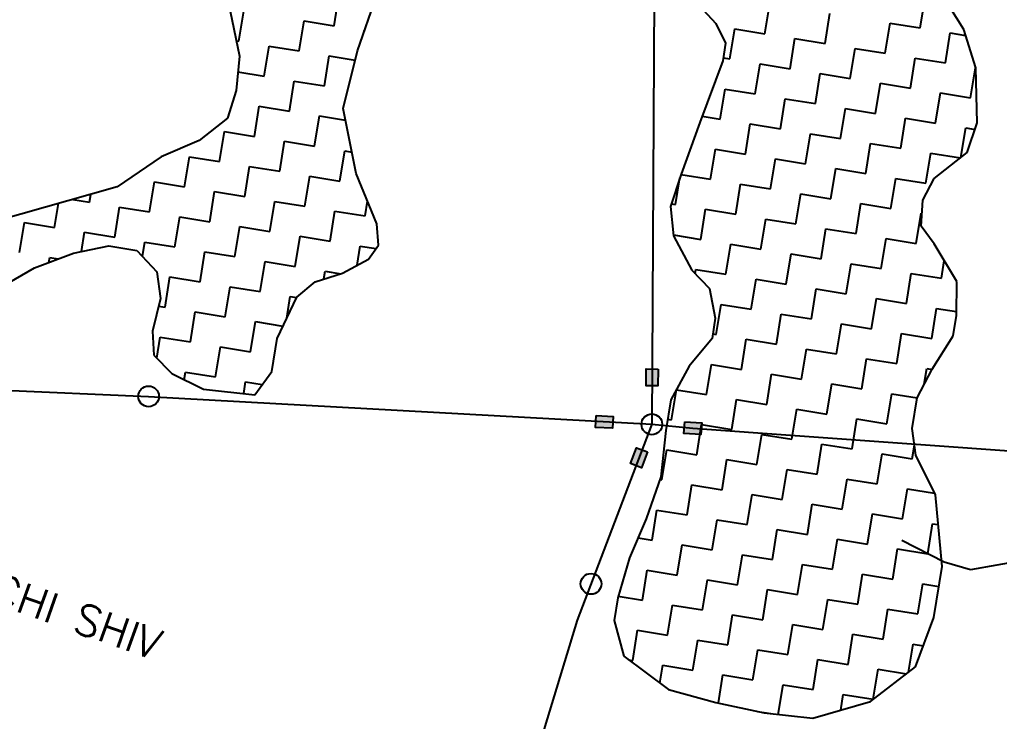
# Model space of a CAD drawing. Header units: metres. Extents: x 318079 to 324759, y 1863980 to 1868406.
# Drawn here: x 319559.3 to 319986.2, y 1866536.8 to 1866842.6 of the extents above; entities that cross this region are included whole.
import ezdxf

# ---------------------------------------------------------------- set-up
doc = ezdxf.new("R2010")
doc.units = ezdxf.units.M
for name, color, linetype in [('LINE_WATER', 4, 'Continuous'), ('POLY_HATCH', 12, 'Continuous'), ('POLY_PARCEL', 6, 'Continuous'), ('TEXT_MAPOUT', 7, 'Continuous'), ('V_BOUND_LINE', 7, 'Continuous')]:
    doc.layers.add(name, color=color, linetype=linetype)
doc.styles.get("Standard").update_dxf_attribs({"font": 'simplex.shx'})

msp = doc.modelspace()

# ---------------------------------------------------------------- hatches: boundary and pattern name
for points in [[(319832.32, 1866682.96), (319837.44, 1866682.93), (319837.48, 1866690.32), (319832.37, 1866690.35)], [(319817.66, 1866664.53), (319817.91, 1866669.63), (319810.53, 1866670.01), (319810.27, 1866664.9)], [(319856.13, 1866661.72), (319856.51, 1866666.81), (319849.14, 1866667.36), (319848.76, 1866662.26)], [(319825.54, 1866649.13), (319830.32, 1866647.31), (319832.95, 1866654.21), (319828.17, 1866656.03)]]:
    msp.add_hatch(color=256).paths.add_polyline_path(points)

# ---------------------------------------------------------------- linework, layer by layer
for points in [[(319837.48, 1866690.32), (319837.44, 1866682.93), (319832.32, 1866682.96), (319832.37, 1866690.35)], [(319810.53, 1866670.01), (319817.91, 1866669.63), (319817.66, 1866664.53), (319810.27, 1866664.9)], [(319849.14, 1866667.36), (319856.51, 1866666.81), (319856.13, 1866661.72), (319848.76, 1866662.26)], [(319832.95, 1866654.21), (319830.32, 1866647.31), (319825.54, 1866649.13), (319828.17, 1866656.03)]]:
    msp.add_lwpolyline(points, close=True)
for centre in [(319615.53, 1866678.39), (319834.79, 1866666.22), (319808.3, 1866596.7)]:
    msp.add_circle(centre, 4.52)
at = {"layer": 'LINE_WATER'}
for p, q in [((319962.15, 1866606.09), (319943.77, 1866615.57)), ((320020.18, 1866611.16), (319973.57, 1866602.8)), ((319973.57, 1866602.8), (319962.15, 1866606.09))]:
    msp.add_line(p, q, dxfattribs=at)
at = {"layer": 'POLY_HATCH'}
for p, q in [((319706.59, 1866828.95), (319715.17, 1866853.76)), ((319849.06, 1866855.65), (319862.65, 1866840.93)), ((319651.13, 1866846.22), (319655.18, 1866826.68)), ((319970.72, 1866838.26), (319964.37, 1866848.4)), ((319862.65, 1866840.93), (319866.95, 1866832.26)), ((319975.92, 1866821.61), (319970.72, 1866838.26)), ((319866.95, 1866832.26), (319865.76, 1866824.63)), ((319700.24, 1866803.79), (319706.59, 1866828.95)), ((319655.18, 1866826.68), (319653.65, 1866811.64)), ((319865.76, 1866824.63), (319855.72, 1866797.78)), ((319976.6, 1866797.59), (319975.92, 1866821.61)), ((319653.65, 1866811.64), (319649.9, 1866799.65)), ((319705.94, 1866775.54), (319700.24, 1866803.79)), ((319649.9, 1866799.65), (319637.52, 1866789.96)), ((319855.72, 1866797.78), (319847.5, 1866775.2)), ((319972.22, 1866784.63), (319976.6, 1866797.59)), ((319637.52, 1866789.96), (319621.04, 1866782.74)), ((319621.04, 1866782.74), (319601.8, 1866769.66)), ((319957.84, 1866773.29), (319972.22, 1866784.63)), ((319714.94, 1866753.59), (319705.94, 1866775.54)), ((319847.5, 1866775.2), (319842.94, 1866761.14)), ((319952.89, 1866763.85), (319957.84, 1866773.29)), ((319601.8, 1866769.66), (319530.99, 1866749.63)), ((319842.94, 1866761.14), (319844.3, 1866748.39)), ((319952.21, 1866752.57), (319952.89, 1866763.85)), ((319715.72, 1866744.35), (319714.94, 1866753.59)), ((319957.8, 1866744.83), (319952.21, 1866752.57)), ((319844.3, 1866748.39), (319852.16, 1866733.46)), ((319582.82, 1866740.8), (319598.17, 1866744.01)), ((319598.17, 1866744.01), (319610.4, 1866742.03)), ((319711.31, 1866738.24), (319715.72, 1866744.35)), ((319967.7, 1866728.43), (319957.8, 1866744.83)), ((319565.83, 1866734.44), (319582.82, 1866740.8)), ((319610.4, 1866742.03), (319619.15, 1866732.65)), ((319551.98, 1866726.43), (319565.83, 1866734.44)), ((319700.05, 1866732.09), (319711.31, 1866738.24)), ((319619.15, 1866732.65), (319620.69, 1866721.01)), ((319688.04, 1866728.34), (319700.05, 1866732.09)), ((319852.16, 1866733.46), (319859.97, 1866725.36)), ((319680.11, 1866721.65), (319688.04, 1866728.34)), ((319967.59, 1866713.65), (319967.7, 1866728.43)), ((319671.5, 1866703.68), (319680.11, 1866721.65)), ((319859.97, 1866725.36), (319862.44, 1866712.44)), ((319620.69, 1866721.01), (319617.24, 1866706.77)), ((319966.15, 1866704.77), (319967.59, 1866713.65)), ((319862.44, 1866712.44), (319861.01, 1866703.56)), ((319617.24, 1866706.77), (319617.85, 1866696.42)), ((319956.97, 1866690.31), (319966.15, 1866704.77)), ((319669.17, 1866689.26), (319671.5, 1866703.68)), ((319861.01, 1866703.56), (319851.07, 1866691.5)), ((319617.85, 1866696.42), (319625.67, 1866688.32)), ((319851.07, 1866691.5), (319843, 1866676.87)), ((319625.67, 1866688.32), (319639.4, 1866681.55)), ((319661.81, 1866679.06), (319669.17, 1866689.26)), ((319950.37, 1866677.72), (319956.97, 1866690.31)), ((319639.4, 1866681.55), (319661.81, 1866679.06)), ((319843, 1866676.87), (319840.85, 1866663.55)), ((319948.21, 1866664.4), (319950.37, 1866677.72)), ((319840.85, 1866663.55), (319838.73, 1866643.4)), ((319949.75, 1866652.77), (319948.21, 1866664.4)), ((319958.36, 1866635.43), (319949.75, 1866652.77)), ((319838.73, 1866643.4), (319832.34, 1866625.07)), ((319961.29, 1866604.21), (319958.36, 1866635.43)), ((319832.34, 1866625.07), (319825.02, 1866608.04)), ((319825.02, 1866608.04), (319819.93, 1866590.64)), ((319957.7, 1866582.02), (319961.29, 1866604.21)), ((319819.93, 1866590.64), (319818.31, 1866580.66)), ((319818.31, 1866580.66), (319822.65, 1866565.15)), ((319949.67, 1866560.55), (319957.7, 1866582.02)), ((319822.65, 1866565.15), (319841.98, 1866550.64)), ((319930.12, 1866545.49), (319949.67, 1866560.55)), ((319841.98, 1866550.64), (319862.74, 1866545)), ((319862.74, 1866545), (319883.68, 1866540.48)), ((319904.98, 1866538.17), (319930.12, 1866545.49)), ((319883.68, 1866540.48), (319904.98, 1866538.17))]:
    msp.add_line(p, q, dxfattribs=at)
at = {"layer": 'POLY_HATCH', "linetype": 'Continuous'}
for p, q in [((319696.34, 1866839.9), (319698.46, 1866853.01)), ((319696.34, 1866839.9), (319698.46, 1866853.01)), ((319884.06, 1866836.43), (319886.18, 1866849.54)), ((319884.06, 1866836.43), (319886.18, 1866849.54)), ((319951.7, 1866838.94), (319953.82, 1866852.05)), ((319951.7, 1866838.94), (319953.82, 1866852.05)), ((319654.91, 1866833.16), (319657.03, 1866846.26)), ((319654.91, 1866833.16), (319657.03, 1866846.26)), ((319910.27, 1866832.19), (319912.39, 1866845.3)), ((319910.27, 1866832.19), (319912.39, 1866845.3)), ((319681.12, 1866828.92), (319683.24, 1866842.02)), ((319681.12, 1866828.92), (319683.24, 1866842.02)), ((319683.24, 1866842.02), (319696.34, 1866839.9)), ((319683.24, 1866842.02), (319696.34, 1866839.9)), ((319936.48, 1866827.95), (319938.6, 1866841.06)), ((319936.48, 1866827.95), (319938.6, 1866841.06)), ((319938.6, 1866841.06), (319951.7, 1866838.94)), ((319938.6, 1866841.06), (319951.7, 1866838.94)), ((319709.28, 1866836.71), (319709.45, 1866837.78)), ((319709.28, 1866836.71), (319709.45, 1866837.78)), ((319709.45, 1866837.78), (319709.63, 1866837.75)), ((319709.45, 1866837.78), (319709.63, 1866837.75)), ((319868.83, 1866825.45), (319870.95, 1866838.55)), ((319868.83, 1866825.45), (319870.95, 1866838.55)), ((319870.95, 1866838.55), (319884.06, 1866836.43)), ((319870.95, 1866838.55), (319884.06, 1866836.43)), ((319962.69, 1866823.72), (319964.81, 1866836.82)), ((319962.69, 1866823.72), (319964.81, 1866836.82)), ((319964.81, 1866836.82), (319971.51, 1866835.74)), ((319964.81, 1866836.82), (319971.51, 1866835.74)), ((319653.8, 1866833.33), (319654.91, 1866833.16)), ((319653.8, 1866833.33), (319654.91, 1866833.16)), ((319895.04, 1866821.21), (319897.16, 1866834.31)), ((319895.04, 1866821.21), (319897.16, 1866834.31)), ((319897.16, 1866834.31), (319910.27, 1866832.19)), ((319897.16, 1866834.31), (319910.27, 1866832.19)), ((319665.89, 1866817.93), (319668.01, 1866831.04)), ((319665.89, 1866817.93), (319668.01, 1866831.04)), ((319668.01, 1866831.04), (319681.12, 1866828.92)), ((319668.01, 1866831.04), (319681.12, 1866828.92)), ((319921.25, 1866816.97), (319923.37, 1866830.07)), ((319921.25, 1866816.97), (319923.37, 1866830.07)), ((319923.37, 1866830.07), (319936.48, 1866827.95)), ((319923.37, 1866830.07), (319936.48, 1866827.95)), ((319692.1, 1866813.69), (319694.22, 1866826.8)), ((319692.1, 1866813.69), (319694.22, 1866826.8)), ((319694.22, 1866826.8), (319705.58, 1866824.96)), ((319694.22, 1866826.8), (319705.58, 1866824.96)), ((319865.96, 1866825.91), (319868.83, 1866825.45)), ((319865.96, 1866825.91), (319868.83, 1866825.45)), ((319947.46, 1866812.73), (319949.58, 1866825.83)), ((319947.46, 1866812.73), (319949.58, 1866825.83)), ((319949.58, 1866825.83), (319962.69, 1866823.72)), ((319949.58, 1866825.83), (319962.69, 1866823.72)), ((319654.47, 1866819.78), (319665.89, 1866817.93)), ((319654.47, 1866819.78), (319665.89, 1866817.93)), ((319879.82, 1866810.22), (319881.94, 1866823.33)), ((319879.82, 1866810.22), (319881.94, 1866823.33)), ((319881.94, 1866823.33), (319895.04, 1866821.21)), ((319881.94, 1866823.33), (319895.04, 1866821.21)), ((319973.68, 1866808.49), (319975.79, 1866821.6)), ((319973.68, 1866808.49), (319975.79, 1866821.6)), ((319975.79, 1866821.6), (319975.93, 1866821.57)), ((319975.79, 1866821.6), (319975.93, 1866821.57)), ((319676.88, 1866802.7), (319679, 1866815.81)), ((319676.88, 1866802.7), (319679, 1866815.81)), ((319679, 1866815.81), (319692.1, 1866813.69)), ((319679, 1866815.81), (319692.1, 1866813.69)), ((319906.03, 1866805.98), (319908.15, 1866819.09)), ((319906.03, 1866805.98), (319908.15, 1866819.09)), ((319908.15, 1866819.09), (319921.25, 1866816.97)), ((319908.15, 1866819.09), (319921.25, 1866816.97)), ((319864.59, 1866799.24), (319866.71, 1866812.34)), ((319864.59, 1866799.24), (319866.71, 1866812.34)), ((319866.71, 1866812.34), (319879.82, 1866810.22)), ((319866.71, 1866812.34), (319879.82, 1866810.22)), ((319932.24, 1866801.74), (319934.36, 1866814.85)), ((319932.24, 1866801.74), (319934.36, 1866814.85)), ((319934.36, 1866814.85), (319947.46, 1866812.73)), ((319934.36, 1866814.85), (319947.46, 1866812.73)), ((319890.8, 1866795), (319892.92, 1866808.1)), ((319890.8, 1866795), (319892.92, 1866808.1)), ((319892.92, 1866808.1), (319906.03, 1866805.98)), ((319892.92, 1866808.1), (319906.03, 1866805.98)), ((319958.45, 1866797.5), (319960.57, 1866810.61)), ((319958.45, 1866797.5), (319960.57, 1866810.61)), ((319960.57, 1866810.61), (319973.68, 1866808.49)), ((319960.57, 1866810.61), (319973.68, 1866808.49)), ((319661.65, 1866791.72), (319663.77, 1866804.82)), ((319661.65, 1866791.72), (319663.77, 1866804.82)), ((319663.77, 1866804.82), (319676.88, 1866802.7)), ((319663.77, 1866804.82), (319676.88, 1866802.7)), ((319917.01, 1866790.76), (319919.13, 1866803.86)), ((319917.01, 1866790.76), (319919.13, 1866803.86)), ((319919.13, 1866803.86), (319932.24, 1866801.74)), ((319919.13, 1866803.86), (319932.24, 1866801.74)), ((319687.86, 1866787.48), (319689.98, 1866800.59)), ((319687.86, 1866787.48), (319689.98, 1866800.59)), ((319689.98, 1866800.59), (319701.26, 1866798.76)), ((319689.98, 1866800.59), (319701.26, 1866798.76)), ((319856.74, 1866800.51), (319864.59, 1866799.24)), ((319856.74, 1866800.51), (319864.59, 1866799.24)), ((319943.22, 1866786.52), (319945.34, 1866799.62)), ((319943.22, 1866786.52), (319945.34, 1866799.62)), ((319945.34, 1866799.62), (319958.45, 1866797.5)), ((319945.34, 1866799.62), (319958.45, 1866797.5)), ((319646.43, 1866780.73), (319648.55, 1866793.84)), ((319646.43, 1866780.73), (319648.55, 1866793.84)), ((319648.55, 1866793.84), (319661.65, 1866791.72)), ((319648.55, 1866793.84), (319661.65, 1866791.72)), ((319875.58, 1866784.01), (319877.7, 1866797.12)), ((319875.58, 1866784.01), (319877.7, 1866797.12)), ((319877.7, 1866797.12), (319890.8, 1866795)), ((319877.7, 1866797.12), (319890.8, 1866795)), ((319969.46, 1866782.46), (319971.56, 1866795.38)), ((319969.46, 1866782.46), (319971.56, 1866795.38)), ((319971.56, 1866795.38), (319975.63, 1866794.72)), ((319971.56, 1866795.38), (319975.63, 1866794.72)), ((319672.64, 1866776.49), (319674.76, 1866789.6)), ((319672.64, 1866776.49), (319674.76, 1866789.6)), ((319674.76, 1866789.6), (319687.86, 1866787.48)), ((319674.76, 1866789.6), (319687.86, 1866787.48)), ((319901.79, 1866779.77), (319903.91, 1866792.88)), ((319901.79, 1866779.77), (319903.91, 1866792.88)), ((319903.91, 1866792.88), (319917.01, 1866790.76)), ((319903.91, 1866792.88), (319917.01, 1866790.76)), ((319698.85, 1866772.25), (319700.97, 1866785.36)), ((319698.85, 1866772.25), (319700.97, 1866785.36)), ((319700.97, 1866785.36), (319704.06, 1866784.86)), ((319700.97, 1866785.36), (319704.06, 1866784.86)), ((319860.35, 1866773.03), (319862.47, 1866786.13)), ((319860.35, 1866773.03), (319862.47, 1866786.13)), ((319862.47, 1866786.13), (319875.58, 1866784.01)), ((319862.47, 1866786.13), (319875.58, 1866784.01)), ((319928, 1866775.53), (319930.12, 1866788.64)), ((319928, 1866775.53), (319930.12, 1866788.64)), ((319930.12, 1866788.64), (319943.22, 1866786.52)), ((319930.12, 1866788.64), (319943.22, 1866786.52)), ((319631.2, 1866769.75), (319633.32, 1866782.85)), ((319631.2, 1866769.75), (319633.32, 1866782.85)), ((319633.32, 1866782.85), (319646.43, 1866780.73)), ((319633.32, 1866782.85), (319646.43, 1866780.73)), ((319886.56, 1866768.79), (319888.68, 1866781.89)), ((319886.56, 1866768.79), (319888.68, 1866781.89)), ((319888.68, 1866781.89), (319901.79, 1866779.77)), ((319888.68, 1866781.89), (319901.79, 1866779.77)), ((319954.21, 1866771.29), (319956.33, 1866784.4)), ((319954.21, 1866771.29), (319956.33, 1866784.4)), ((319956.33, 1866784.4), (319969.27, 1866782.31)), ((319956.33, 1866784.4), (319969.27, 1866782.31)), ((319657.41, 1866765.51), (319659.53, 1866778.61)), ((319657.41, 1866765.51), (319659.53, 1866778.61)), ((319659.53, 1866778.61), (319672.64, 1866776.49)), ((319659.53, 1866778.61), (319672.64, 1866776.49)), ((319912.77, 1866764.55), (319914.89, 1866777.65)), ((319912.77, 1866764.55), (319914.89, 1866777.65)), ((319914.89, 1866777.65), (319928, 1866775.53)), ((319914.89, 1866777.65), (319928, 1866775.53)), ((319683.62, 1866761.27), (319685.74, 1866774.37)), ((319683.62, 1866761.27), (319685.74, 1866774.37)), ((319685.74, 1866774.37), (319698.85, 1866772.25)), ((319685.74, 1866774.37), (319698.85, 1866772.25)), ((319845.13, 1866762.04), (319847.01, 1866773.7)), ((319845.13, 1866762.04), (319847.01, 1866773.7)), ((319847.47, 1866775.11), (319860.35, 1866773.03)), ((319847.47, 1866775.11), (319860.35, 1866773.03)), ((319938.99, 1866760.31), (319941.1, 1866773.41)), ((319938.99, 1866760.31), (319941.1, 1866773.41)), ((319941.1, 1866773.41), (319954.21, 1866771.29)), ((319941.1, 1866773.41), (319954.21, 1866771.29)), ((319615.98, 1866758.76), (319618.1, 1866771.87)), ((319615.98, 1866758.76), (319618.1, 1866771.87)), ((319618.1, 1866771.87), (319631.2, 1866769.75)), ((319618.1, 1866771.87), (319631.2, 1866769.75)), ((319871.34, 1866757.8), (319873.46, 1866770.91)), ((319871.34, 1866757.8), (319873.46, 1866770.91)), ((319873.46, 1866770.91), (319886.56, 1866768.79)), ((319873.46, 1866770.91), (319886.56, 1866768.79)), ((319582.45, 1866764.19), (319589.77, 1866763)), ((319582.45, 1866764.19), (319589.77, 1866763)), ((319589.77, 1866763), (319590.32, 1866766.41)), ((319589.77, 1866763), (319590.32, 1866766.41)), ((319642.19, 1866754.52), (319644.31, 1866767.63)), ((319642.19, 1866754.52), (319644.31, 1866767.63)), ((319644.31, 1866767.63), (319657.41, 1866765.51)), ((319644.31, 1866767.63), (319657.41, 1866765.51)), ((319897.55, 1866753.56), (319899.67, 1866766.67)), ((319897.55, 1866753.56), (319899.67, 1866766.67)), ((319899.67, 1866766.67), (319912.77, 1866764.55)), ((319899.67, 1866766.67), (319912.77, 1866764.55)), ((319574.54, 1866752.02), (319576.23, 1866762.43)), ((319574.54, 1866752.02), (319576.23, 1866762.43)), ((319600.75, 1866747.78), (319602.87, 1866760.88)), ((319600.75, 1866747.78), (319602.87, 1866760.88)), ((319602.87, 1866760.88), (319615.98, 1866758.76)), ((319602.87, 1866760.88), (319615.98, 1866758.76)), ((319668.4, 1866750.28), (319670.52, 1866763.39)), ((319668.4, 1866750.28), (319670.52, 1866763.39)), ((319670.52, 1866763.39), (319683.62, 1866761.27)), ((319670.52, 1866763.39), (319683.62, 1866761.27)), ((319709.84, 1866757.03), (319710.88, 1866763.49)), ((319709.84, 1866757.03), (319710.88, 1866763.49)), ((319843.33, 1866762.33), (319845.13, 1866762.04)), ((319843.33, 1866762.33), (319845.13, 1866762.04)), ((319856.11, 1866746.82), (319858.23, 1866759.92)), ((319856.11, 1866746.82), (319858.23, 1866759.92)), ((319858.23, 1866759.92), (319871.34, 1866757.8)), ((319858.23, 1866759.92), (319871.34, 1866757.8)), ((319923.76, 1866749.32), (319925.88, 1866762.43)), ((319923.76, 1866749.32), (319925.88, 1866762.43)), ((319925.88, 1866762.43), (319938.99, 1866760.31)), ((319925.88, 1866762.43), (319938.99, 1866760.31)), ((319626.96, 1866743.54), (319629.08, 1866756.64)), ((319626.96, 1866743.54), (319629.08, 1866756.64)), ((319629.08, 1866756.64), (319642.19, 1866754.52)), ((319629.08, 1866756.64), (319642.19, 1866754.52)), ((319694.61, 1866746.04), (319696.73, 1866759.15)), ((319694.61, 1866746.04), (319696.73, 1866759.15)), ((319696.73, 1866759.15), (319709.84, 1866757.03)), ((319696.73, 1866759.15), (319709.84, 1866757.03)), ((319882.32, 1866742.58), (319884.44, 1866755.68)), ((319882.32, 1866742.58), (319884.44, 1866755.68)), ((319884.44, 1866755.68), (319897.55, 1866753.56)), ((319884.44, 1866755.68), (319897.55, 1866753.56)), ((319949.97, 1866745.08), (319952.09, 1866758.19)), ((319949.97, 1866745.08), (319952.09, 1866758.19)), ((319952.09, 1866758.19), (319952.55, 1866758.12)), ((319952.09, 1866758.19), (319952.55, 1866758.12)), ((319559.32, 1866741.03), (319561.44, 1866754.14)), ((319559.32, 1866741.03), (319561.44, 1866754.14)), ((319561.44, 1866754.14), (319574.54, 1866752.02)), ((319561.44, 1866754.14), (319574.54, 1866752.02)), ((319653.17, 1866739.3), (319655.29, 1866752.4)), ((319653.17, 1866739.3), (319655.29, 1866752.4)), ((319655.29, 1866752.4), (319668.4, 1866750.28)), ((319655.29, 1866752.4), (319668.4, 1866750.28)), ((319908.53, 1866738.34), (319910.65, 1866751.44)), ((319908.53, 1866738.34), (319910.65, 1866751.44)), ((319910.65, 1866751.44), (319923.76, 1866749.32)), ((319910.65, 1866751.44), (319923.76, 1866749.32)), ((319586.29, 1866741.53), (319587.65, 1866749.9)), ((319586.29, 1866741.53), (319587.65, 1866749.9)), ((319587.65, 1866749.9), (319600.75, 1866747.78)), ((319587.65, 1866749.9), (319600.75, 1866747.78)), ((319679.39, 1866735.06), (319681.5, 1866748.16)), ((319679.39, 1866735.06), (319681.5, 1866748.16)), ((319681.5, 1866748.16), (319694.61, 1866746.04)), ((319681.5, 1866748.16), (319694.61, 1866746.04)), ((319844.27, 1866748.73), (319856.11, 1866746.82)), ((319844.27, 1866748.73), (319856.11, 1866746.82)), ((319934.75, 1866734.1), (319936.87, 1866747.2)), ((319934.75, 1866734.1), (319936.87, 1866747.2)), ((319936.87, 1866747.2), (319949.97, 1866745.08)), ((319936.87, 1866747.2), (319949.97, 1866745.08)), ((319612.85, 1866739.41), (319613.86, 1866745.66)), ((319612.85, 1866739.41), (319613.86, 1866745.66)), ((319613.86, 1866745.66), (319626.96, 1866743.54)), ((319613.86, 1866745.66), (319626.96, 1866743.54)), ((319706.36, 1866735.53), (319707.72, 1866743.92)), ((319706.36, 1866735.53), (319707.72, 1866743.92)), ((319707.72, 1866743.92), (319714.61, 1866742.81)), ((319707.72, 1866743.92), (319714.61, 1866742.81)), ((319867.1, 1866731.59), (319869.22, 1866744.7)), ((319867.1, 1866731.59), (319869.22, 1866744.7)), ((319869.22, 1866744.7), (319882.32, 1866742.58)), ((319869.22, 1866744.7), (319882.32, 1866742.58)), ((319572.08, 1866736.78), (319572.42, 1866738.91)), ((319572.08, 1866736.78), (319572.42, 1866738.91)), ((319572.42, 1866738.91), (319576.16, 1866738.31)), ((319572.42, 1866738.91), (319576.16, 1866738.31)), ((319637.95, 1866728.31), (319640.07, 1866741.42)), ((319637.95, 1866728.31), (319640.07, 1866741.42)), ((319640.07, 1866741.42), (319653.17, 1866739.3)), ((319640.07, 1866741.42), (319653.17, 1866739.3)), ((319893.31, 1866727.35), (319895.43, 1866740.46)), ((319893.31, 1866727.35), (319895.43, 1866740.46)), ((319895.43, 1866740.46), (319908.53, 1866738.34)), ((319895.43, 1866740.46), (319908.53, 1866738.34)), ((319664.16, 1866724.07), (319666.28, 1866737.18)), ((319664.16, 1866724.07), (319666.28, 1866737.18)), ((319666.28, 1866737.18), (319679.39, 1866735.06)), ((319666.28, 1866737.18), (319679.39, 1866735.06)), ((319919.52, 1866723.11), (319921.64, 1866736.22)), ((319919.52, 1866723.11), (319921.64, 1866736.22)), ((319921.64, 1866736.22), (319934.75, 1866734.1)), ((319921.64, 1866736.22), (319934.75, 1866734.1)), ((319960.96, 1866729.86), (319962.2, 1866737.54)), ((319960.96, 1866729.86), (319962.2, 1866737.54)), ((319622.72, 1866717.33), (319624.84, 1866730.43)), ((319622.72, 1866717.33), (319624.84, 1866730.43)), ((319624.84, 1866730.43), (319637.95, 1866728.31)), ((319624.84, 1866730.43), (319637.95, 1866728.31)), ((319691.94, 1866729.56), (319692.49, 1866732.94)), ((319691.94, 1866729.56), (319692.49, 1866732.94)), ((319692.49, 1866732.94), (319699.27, 1866731.84)), ((319692.49, 1866732.94), (319699.27, 1866731.84)), ((319853.69, 1866731.86), (319853.99, 1866733.71)), ((319853.69, 1866731.86), (319853.99, 1866733.71)), ((319853.99, 1866733.71), (319867.1, 1866731.59)), ((319853.99, 1866733.71), (319867.1, 1866731.59)), ((319945.73, 1866718.87), (319947.85, 1866731.98)), ((319945.73, 1866718.87), (319947.85, 1866731.98)), ((319947.85, 1866731.98), (319960.96, 1866729.86)), ((319947.85, 1866731.98), (319960.96, 1866729.86)), ((319648.93, 1866713.09), (319651.05, 1866726.19)), ((319648.93, 1866713.09), (319651.05, 1866726.19)), ((319651.05, 1866726.19), (319664.16, 1866724.07)), ((319651.05, 1866726.19), (319664.16, 1866724.07)), ((319878.08, 1866716.37), (319880.2, 1866729.47)), ((319878.08, 1866716.37), (319880.2, 1866729.47)), ((319880.2, 1866729.47), (319893.31, 1866727.35)), ((319880.2, 1866729.47), (319893.31, 1866727.35)), ((319675.74, 1866712.53), (319677.27, 1866721.95)), ((319675.74, 1866712.53), (319677.27, 1866721.95)), ((319677.27, 1866721.95), (319680.04, 1866721.5)), ((319677.27, 1866721.95), (319680.04, 1866721.5)), ((319904.3, 1866712.13), (319906.42, 1866725.23)), ((319904.3, 1866712.13), (319906.42, 1866725.23)), ((319906.42, 1866725.23), (319919.52, 1866723.11)), ((319906.42, 1866725.23), (319919.52, 1866723.11)), ((319619.91, 1866717.78), (319622.72, 1866717.33)), ((319619.91, 1866717.78), (319622.72, 1866717.33)), ((319862.86, 1866705.38), (319864.98, 1866718.49)), ((319862.86, 1866705.38), (319864.98, 1866718.49)), ((319864.98, 1866718.49), (319878.08, 1866716.37)), ((319864.98, 1866718.49), (319878.08, 1866716.37)), ((319930.51, 1866707.89), (319932.63, 1866720.99)), ((319930.51, 1866707.89), (319932.63, 1866720.99)), ((319932.63, 1866720.99), (319945.73, 1866718.87)), ((319932.63, 1866720.99), (319945.73, 1866718.87)), ((319633.71, 1866702.1), (319635.83, 1866715.21)), ((319633.71, 1866702.1), (319635.83, 1866715.21)), ((319635.83, 1866715.21), (319648.93, 1866713.09)), ((319635.83, 1866715.21), (319648.93, 1866713.09)), ((319889.07, 1866701.14), (319891.19, 1866714.25)), ((319889.07, 1866701.14), (319891.19, 1866714.25)), ((319891.19, 1866714.25), (319904.3, 1866712.13)), ((319891.19, 1866714.25), (319904.3, 1866712.13)), ((319956.72, 1866703.65), (319958.84, 1866716.75)), ((319956.72, 1866703.65), (319958.84, 1866716.75)), ((319958.84, 1866716.75), (319967.6, 1866715.34)), ((319958.84, 1866716.75), (319967.6, 1866715.34)), ((319659.92, 1866697.86), (319662.04, 1866710.97)), ((319659.92, 1866697.86), (319662.04, 1866710.97)), ((319662.04, 1866710.97), (319674.06, 1866709.02)), ((319662.04, 1866710.97), (319674.06, 1866709.02)), ((319915.28, 1866696.9), (319917.4, 1866710.01)), ((319915.28, 1866696.9), (319917.4, 1866710.01)), ((319917.4, 1866710.01), (319930.51, 1866707.89)), ((319917.4, 1866710.01), (319930.51, 1866707.89)), ((319619.13, 1866695.1), (319620.6, 1866704.22)), ((319619.13, 1866695.1), (319620.6, 1866704.22)), ((319620.6, 1866704.22), (319633.71, 1866702.1)), ((319620.6, 1866704.22), (319633.71, 1866702.1)), ((319861.34, 1866705.63), (319862.86, 1866705.38)), ((319861.34, 1866705.63), (319862.86, 1866705.38)), ((319941.49, 1866692.66), (319943.61, 1866705.77)), ((319941.49, 1866692.66), (319943.61, 1866705.77)), ((319943.61, 1866705.77), (319956.72, 1866703.65)), ((319943.61, 1866705.77), (319956.72, 1866703.65)), ((319644.7, 1866686.88), (319646.82, 1866699.98)), ((319644.7, 1866686.88), (319646.82, 1866699.98)), ((319646.82, 1866699.98), (319659.92, 1866697.86)), ((319646.82, 1866699.98), (319659.92, 1866697.86)), ((319873.84, 1866690.16), (319875.96, 1866703.26)), ((319873.84, 1866690.16), (319875.96, 1866703.26)), ((319875.96, 1866703.26), (319889.07, 1866701.14)), ((319875.96, 1866703.26), (319889.07, 1866701.14)), ((319900.06, 1866685.92), (319902.18, 1866699.02)), ((319900.06, 1866685.92), (319902.18, 1866699.02)), ((319902.18, 1866699.02), (319915.28, 1866696.9)), ((319902.18, 1866699.02), (319915.28, 1866696.9)), ((319858.62, 1866679.17), (319860.74, 1866692.28)), ((319858.62, 1866679.17), (319860.74, 1866692.28)), ((319860.74, 1866692.28), (319873.84, 1866690.16)), ((319860.74, 1866692.28), (319873.84, 1866690.16)), ((319926.27, 1866681.68), (319928.39, 1866694.78)), ((319926.27, 1866681.68), (319928.39, 1866694.78)), ((319928.39, 1866694.78), (319941.49, 1866692.66)), ((319928.39, 1866694.78), (319941.49, 1866692.66)), ((319631.05, 1866685.67), (319631.59, 1866689)), ((319631.05, 1866685.67), (319631.59, 1866689)), ((319631.59, 1866689), (319644.7, 1866686.88)), ((319631.59, 1866689), (319644.7, 1866686.88)), ((319884.83, 1866674.93), (319886.95, 1866688.04)), ((319884.83, 1866674.93), (319886.95, 1866688.04)), ((319886.95, 1866688.04), (319900.06, 1866685.92)), ((319886.95, 1866688.04), (319900.06, 1866685.92)), ((319953.48, 1866683.66), (319954.6, 1866690.54)), ((319953.48, 1866683.66), (319954.6, 1866690.54)), ((319954.6, 1866690.54), (319956.89, 1866690.17)), ((319954.6, 1866690.54), (319956.89, 1866690.17)), ((319656.97, 1866679.6), (319657.8, 1866684.76)), ((319656.97, 1866679.6), (319657.8, 1866684.76)), ((319657.8, 1866684.76), (319665.07, 1866683.58)), ((319657.8, 1866684.76), (319665.07, 1866683.58)), ((319911.04, 1866670.69), (319913.16, 1866683.8)), ((319911.04, 1866670.69), (319913.16, 1866683.8)), ((319913.16, 1866683.8), (319926.27, 1866681.68)), ((319913.16, 1866683.8), (319926.27, 1866681.68)), ((319843.39, 1866668.18), (319845.51, 1866681.29)), ((319843.39, 1866668.18), (319845.51, 1866681.29)), ((319845.51, 1866681.29), (319858.62, 1866679.17)), ((319845.51, 1866681.29), (319858.62, 1866679.17)), ((319937.25, 1866666.45), (319939.37, 1866679.56)), ((319937.25, 1866666.45), (319939.37, 1866679.56)), ((319939.37, 1866679.56), (319950.4, 1866677.77)), ((319939.37, 1866679.56), (319950.4, 1866677.77)), ((319869.61, 1866663.95), (319871.73, 1866677.05)), ((319869.61, 1866663.95), (319871.73, 1866677.05)), ((319871.73, 1866677.05), (319884.83, 1866674.93)), ((319871.73, 1866677.05), (319884.83, 1866674.93)), ((319895.82, 1866659.71), (319897.94, 1866672.81)), ((319895.82, 1866659.71), (319897.94, 1866672.81)), ((319897.94, 1866672.81), (319911.04, 1866670.69)), ((319897.94, 1866672.81), (319911.04, 1866670.69)), ((319841.64, 1866668.47), (319843.39, 1866668.18)), ((319841.64, 1866668.47), (319843.39, 1866668.18)), ((319854.38, 1866652.96), (319856.5, 1866666.07)), ((319854.38, 1866652.96), (319856.5, 1866666.07)), ((319856.5, 1866666.07), (319869.61, 1866663.95)), ((319856.5, 1866666.07), (319869.61, 1866663.95)), ((319922.03, 1866655.47), (319924.15, 1866668.57)), ((319922.03, 1866655.47), (319924.15, 1866668.57)), ((319924.15, 1866668.57), (319937.25, 1866666.45)), ((319924.15, 1866668.57), (319937.25, 1866666.45)), ((319880.59, 1866648.72), (319882.71, 1866661.83)), ((319880.59, 1866648.72), (319882.71, 1866661.83)), ((319882.71, 1866661.83), (319895.82, 1866659.71)), ((319882.71, 1866661.83), (319895.82, 1866659.71)), ((319906.8, 1866644.48), (319908.92, 1866657.59)), ((319906.8, 1866644.48), (319908.92, 1866657.59)), ((319908.92, 1866657.59), (319922.03, 1866655.47)), ((319908.92, 1866657.59), (319922.03, 1866655.47)), ((319839.16, 1866641.97), (319841.27, 1866655.08)), ((319839.16, 1866641.97), (319841.27, 1866655.08)), ((319841.27, 1866655.08), (319854.38, 1866652.96)), ((319841.27, 1866655.08), (319854.38, 1866652.96)), ((319933.01, 1866640.24), (319935.13, 1866653.35)), ((319933.01, 1866640.24), (319935.13, 1866653.35)), ((319935.13, 1866653.35), (319948.24, 1866651.23)), ((319935.13, 1866653.35), (319948.24, 1866651.23)), ((319948.24, 1866651.23), (319949.18, 1866657.08)), ((319948.24, 1866651.23), (319949.18, 1866657.08)), ((319865.37, 1866637.73), (319867.49, 1866650.84)), ((319865.37, 1866637.73), (319867.49, 1866650.84)), ((319867.49, 1866650.84), (319880.59, 1866648.72)), ((319867.49, 1866650.84), (319880.59, 1866648.72)), ((319891.58, 1866633.49), (319893.7, 1866646.6)), ((319891.58, 1866633.49), (319893.7, 1866646.6)), ((319893.7, 1866646.6), (319906.8, 1866644.48)), ((319893.7, 1866646.6), (319906.8, 1866644.48)), ((319838.28, 1866642.12), (319839.16, 1866641.97)), ((319838.28, 1866642.12), (319839.16, 1866641.97)), ((319917.79, 1866629.26), (319919.91, 1866642.36)), ((319917.79, 1866629.26), (319919.91, 1866642.36)), ((319919.91, 1866642.36), (319933.01, 1866640.24)), ((319919.91, 1866642.36), (319933.01, 1866640.24)), ((319850.14, 1866626.75), (319852.26, 1866639.85)), ((319850.14, 1866626.75), (319852.26, 1866639.85)), ((319852.26, 1866639.85), (319865.37, 1866637.73)), ((319852.26, 1866639.85), (319865.37, 1866637.73)), ((319944, 1866625.02), (319946.12, 1866638.12)), ((319944, 1866625.02), (319946.12, 1866638.12)), ((319946.12, 1866638.12), (319957.98, 1866636.2)), ((319946.12, 1866638.12), (319957.98, 1866636.2)), ((319876.35, 1866622.51), (319878.47, 1866635.61)), ((319876.35, 1866622.51), (319878.47, 1866635.61)), ((319878.47, 1866635.61), (319891.58, 1866633.49)), ((319878.47, 1866635.61), (319891.58, 1866633.49)), ((319834.92, 1866615.76), (319837.04, 1866628.87)), ((319834.92, 1866615.76), (319837.04, 1866628.87)), ((319837.04, 1866628.87), (319850.14, 1866626.75)), ((319837.04, 1866628.87), (319850.14, 1866626.75)), ((319902.56, 1866618.27), (319904.68, 1866631.38)), ((319902.56, 1866618.27), (319904.68, 1866631.38)), ((319904.68, 1866631.38), (319917.79, 1866629.26)), ((319904.68, 1866631.38), (319917.79, 1866629.26)), ((319861.13, 1866611.52), (319863.25, 1866624.63)), ((319861.13, 1866611.52), (319863.25, 1866624.63)), ((319863.25, 1866624.63), (319876.35, 1866622.51)), ((319863.25, 1866624.63), (319876.35, 1866622.51)), ((319928.77, 1866614.03), (319930.89, 1866627.14)), ((319928.77, 1866614.03), (319930.89, 1866627.14)), ((319930.89, 1866627.14), (319944, 1866625.02)), ((319930.89, 1866627.14), (319944, 1866625.02)), ((319887.34, 1866607.28), (319889.46, 1866620.39)), ((319887.34, 1866607.28), (319889.46, 1866620.39)), ((319889.46, 1866620.39), (319902.56, 1866618.27)), ((319889.46, 1866620.39), (319902.56, 1866618.27)), ((319954.98, 1866609.79), (319957.1, 1866622.9)), ((319954.98, 1866609.79), (319957.1, 1866622.9)), ((319957.1, 1866622.9), (319959.57, 1866622.5)), ((319957.1, 1866622.9), (319959.57, 1866622.5)), ((319828.77, 1866616.76), (319834.92, 1866615.76)), ((319828.77, 1866616.76), (319834.92, 1866615.76)), ((319913.55, 1866603.04), (319915.67, 1866616.15)), ((319913.55, 1866603.04), (319915.67, 1866616.15)), ((319915.67, 1866616.15), (319928.77, 1866614.03)), ((319915.67, 1866616.15), (319928.77, 1866614.03)), ((319845.9, 1866600.54), (319848.02, 1866613.64)), ((319845.9, 1866600.54), (319848.02, 1866613.64)), ((319848.02, 1866613.64), (319861.13, 1866611.52)), ((319848.02, 1866613.64), (319861.13, 1866611.52)), ((319939.76, 1866598.81), (319941.88, 1866611.91)), ((319939.76, 1866598.81), (319941.88, 1866611.91)), ((319941.88, 1866611.91), (319954.98, 1866609.79)), ((319941.88, 1866611.91), (319954.98, 1866609.79)), ((319872.11, 1866596.3), (319874.23, 1866609.4)), ((319872.11, 1866596.3), (319874.23, 1866609.4)), ((319874.23, 1866609.4), (319887.34, 1866607.28)), ((319874.23, 1866609.4), (319887.34, 1866607.28)), ((319830.68, 1866589.55), (319832.8, 1866602.66)), ((319830.68, 1866589.55), (319832.8, 1866602.66)), ((319832.8, 1866602.66), (319845.9, 1866600.54)), ((319832.8, 1866602.66), (319845.9, 1866600.54)), ((319898.32, 1866592.06), (319900.44, 1866605.16)), ((319898.32, 1866592.06), (319900.44, 1866605.16)), ((319900.44, 1866605.16), (319913.55, 1866603.04)), ((319900.44, 1866605.16), (319913.55, 1866603.04)), ((319856.89, 1866585.31), (319859.01, 1866598.42)), ((319856.89, 1866585.31), (319859.01, 1866598.42)), ((319859.01, 1866598.42), (319872.11, 1866596.3)), ((319859.01, 1866598.42), (319872.11, 1866596.3)), ((319924.53, 1866587.82), (319926.65, 1866600.92)), ((319924.53, 1866587.82), (319926.65, 1866600.92)), ((319926.65, 1866600.92), (319939.76, 1866598.81)), ((319926.65, 1866600.92), (319939.76, 1866598.81)), ((319883.1, 1866581.07), (319885.22, 1866594.18)), ((319883.1, 1866581.07), (319885.22, 1866594.18)), ((319885.22, 1866594.18), (319898.32, 1866592.06)), ((319885.22, 1866594.18), (319898.32, 1866592.06)), ((319950.74, 1866583.58), (319952.86, 1866596.69)), ((319950.74, 1866583.58), (319952.86, 1866596.69)), ((319952.86, 1866596.69), (319959.89, 1866595.55)), ((319952.86, 1866596.69), (319959.89, 1866595.55)), ((319820.11, 1866591.26), (319830.68, 1866589.55)), ((319820.11, 1866591.26), (319830.68, 1866589.55)), ((319909.31, 1866576.83), (319911.43, 1866589.94)), ((319909.31, 1866576.83), (319911.43, 1866589.94)), ((319911.43, 1866589.94), (319924.53, 1866587.82)), ((319911.43, 1866589.94), (319924.53, 1866587.82)), ((319841.66, 1866574.33), (319843.78, 1866587.43)), ((319841.66, 1866574.33), (319843.78, 1866587.43)), ((319843.78, 1866587.43), (319856.89, 1866585.31)), ((319843.78, 1866587.43), (319856.89, 1866585.31)), ((319935.52, 1866572.59), (319937.64, 1866585.7)), ((319935.52, 1866572.59), (319937.64, 1866585.7)), ((319937.64, 1866585.7), (319950.74, 1866583.58)), ((319937.64, 1866585.7), (319950.74, 1866583.58)), ((319867.87, 1866570.09), (319869.99, 1866583.19)), ((319867.87, 1866570.09), (319869.99, 1866583.19)), ((319869.99, 1866583.19), (319883.1, 1866581.07)), ((319869.99, 1866583.19), (319883.1, 1866581.07)), ((319826.44, 1866563.34), (319828.56, 1866576.45)), ((319826.44, 1866563.34), (319828.56, 1866576.45)), ((319828.56, 1866576.45), (319841.66, 1866574.33)), ((319828.56, 1866576.45), (319841.66, 1866574.33)), ((319894.08, 1866565.85), (319896.2, 1866578.95)), ((319894.08, 1866565.85), (319896.2, 1866578.95)), ((319896.2, 1866578.95), (319909.31, 1866576.83)), ((319896.2, 1866578.95), (319909.31, 1866576.83)), ((319852.65, 1866559.1), (319854.77, 1866572.21)), ((319852.65, 1866559.1), (319854.77, 1866572.21)), ((319854.77, 1866572.21), (319867.87, 1866570.09)), ((319854.77, 1866572.21), (319867.87, 1866570.09)), ((319920.29, 1866561.61), (319922.41, 1866574.71)), ((319920.29, 1866561.61), (319922.41, 1866574.71)), ((319922.41, 1866574.71), (319935.52, 1866572.59)), ((319922.41, 1866574.71), (319935.52, 1866572.59)), ((319878.86, 1866554.86), (319880.98, 1866567.97)), ((319878.86, 1866554.86), (319880.98, 1866567.97)), ((319880.98, 1866567.97), (319894.08, 1866565.85)), ((319880.98, 1866567.97), (319894.08, 1866565.85)), ((319946.64, 1866558.22), (319948.62, 1866570.47)), ((319946.64, 1866558.22), (319948.62, 1866570.47)), ((319948.62, 1866570.47), (319953.11, 1866569.75)), ((319948.62, 1866570.47), (319953.11, 1866569.75)), ((319824.68, 1866563.63), (319826.44, 1866563.34)), ((319824.68, 1866563.63), (319826.44, 1866563.34)), ((319905.07, 1866550.62), (319907.19, 1866563.73)), ((319905.07, 1866550.62), (319907.19, 1866563.73)), ((319907.19, 1866563.73), (319920.29, 1866561.61)), ((319907.19, 1866563.73), (319920.29, 1866561.61)), ((319838.28, 1866553.42), (319839.54, 1866561.22)), ((319838.28, 1866553.42), (319839.54, 1866561.22)), ((319839.54, 1866561.22), (319852.65, 1866559.1)), ((319839.54, 1866561.22), (319852.65, 1866559.1)), ((319931.28, 1866546.38), (319933.4, 1866559.49)), ((319931.28, 1866546.38), (319933.4, 1866559.49)), ((319933.4, 1866559.49), (319945.71, 1866557.5)), ((319933.4, 1866559.49), (319945.71, 1866557.5)), ((319863.78, 1866544.78), (319865.75, 1866556.98)), ((319863.78, 1866544.78), (319865.75, 1866556.98)), ((319865.75, 1866556.98), (319878.86, 1866554.86)), ((319865.75, 1866556.98), (319878.86, 1866554.86)), ((319889.87, 1866539.81), (319891.96, 1866552.74)), ((319889.87, 1866539.81), (319891.96, 1866552.74)), ((319891.96, 1866552.74), (319905.07, 1866550.62)), ((319891.96, 1866552.74), (319905.07, 1866550.62)), ((319917.07, 1866541.69), (319918.17, 1866548.5)), ((319917.07, 1866541.69), (319918.17, 1866548.5)), ((319918.17, 1866548.5), (319931.28, 1866546.38)), ((319918.17, 1866548.5), (319931.28, 1866546.38)), ((319880.77, 1866541.1), (319886.64, 1866540.16)), ((319880.77, 1866541.1), (319886.64, 1866540.16))]:
    msp.add_line(p, q, dxfattribs=at)
at = {"layer": 'POLY_PARCEL'}
for p, q in [((319835.89, 1866861.26), (319834.79, 1866666.22)), ((319834.79, 1866666.22), (319852.63, 1866664.54)), ((319852.63, 1866664.54), (320013.8, 1866653.04))]:
    msp.add_line(p, q, dxfattribs=at)
at = {"layer": 'V_BOUND_LINE'}
for p, q in [((319485.43, 1866683.94), (319615.53, 1866678.39)), ((319615.53, 1866678.39), (319834.79, 1866666.22)), ((319834.79, 1866666.22), (319802.25, 1866580.81)), ((319802.25, 1866580.81), (319779.1, 1866504.64))]:
    msp.add_line(p, q, dxfattribs=at)

# ---------------------------------------------------------------- texts
at = {"layer": 'TEXT_MAPOUT'}
msp.add_text('MAUJE RAJGAON DEGULYACHI SHIV', height=13.2756, rotation=340.5252, dxfattribs=at).set_placement((319328.54, 1866665.76))

doc.saveas('drawing.dxf')
